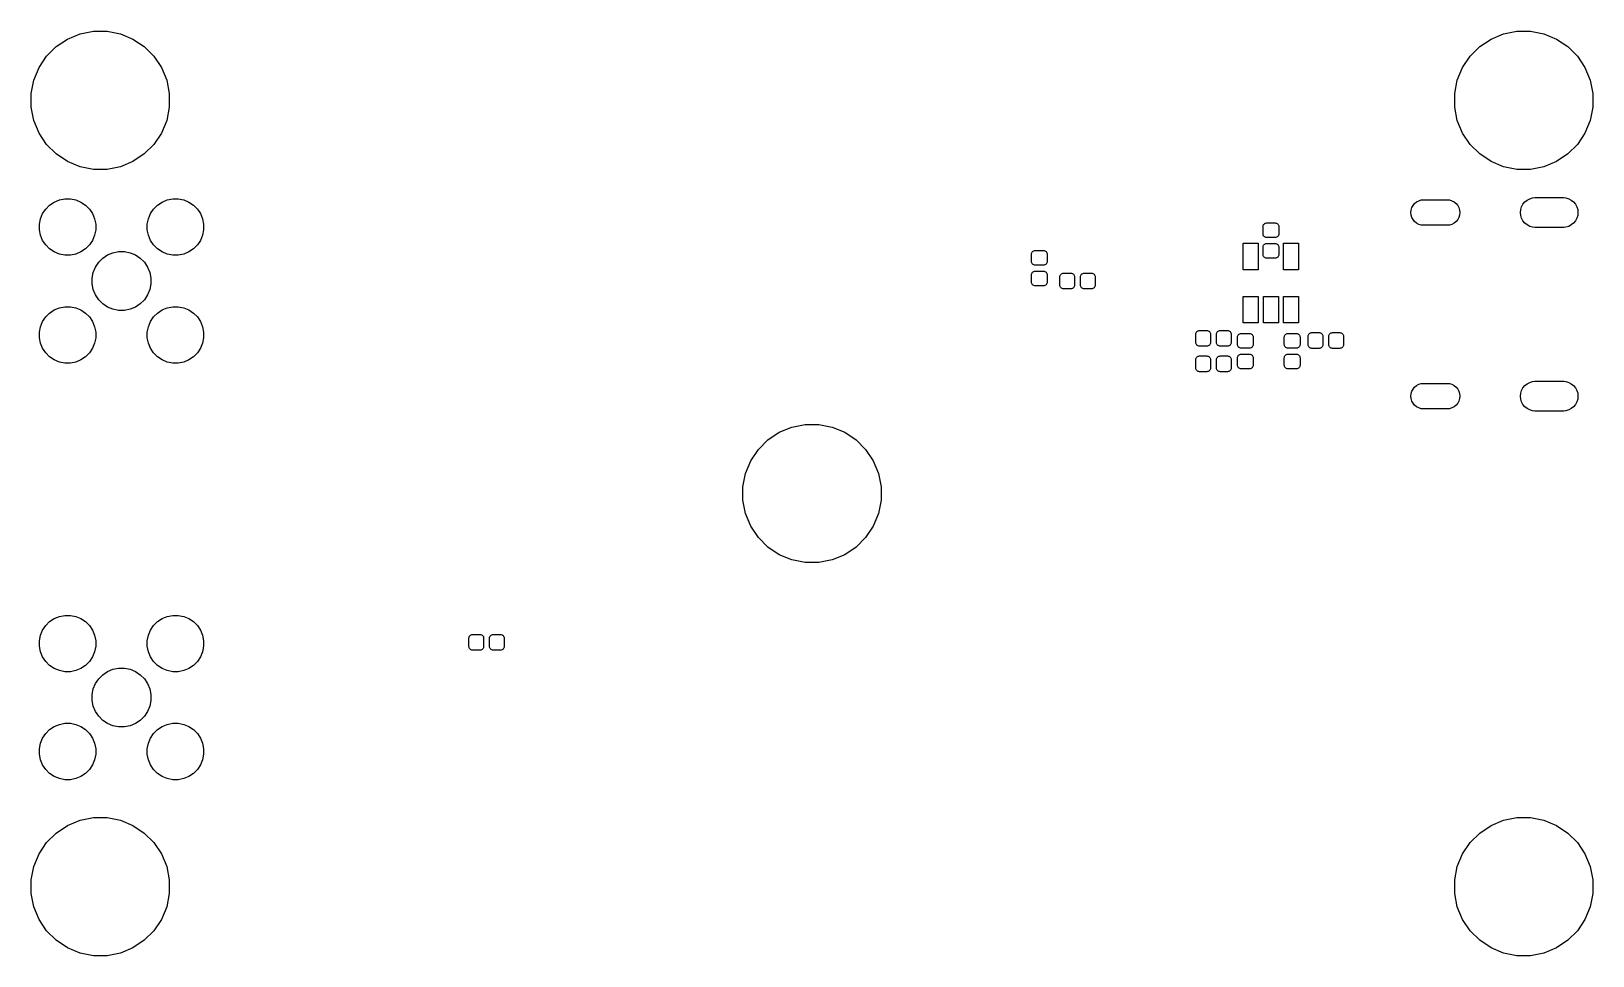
# Model space of a CAD drawing. Extents: x 114.2 to 187.8, y -122.8 to -79.2.
import ezdxf

# ---------------------------------------------------------------- set-up
doc = ezdxf.new("R2010")
doc.units = 0
doc.layers.add('BLACK', color=7, linetype='CONTINUOUS')

msp = doc.modelspace()

# ---------------------------------------------------------------- linework, layer by layer
at = {"layer": 'BLACK', "linetype": 'CONTINUOUS'}
for p, q in [((115.961, -79.6199), (116.552, -79.3749)), ((116.552, -79.3749), (117.18, -79.25)), ((117.18, -79.25), (117.82, -79.25)), ((117.82, -79.25), (118.448, -79.3749)), ((118.448, -79.3749), (119.039, -79.6199)), ((182.961, -79.6199), (183.552, -79.3749)), ((183.552, -79.3749), (184.18, -79.25)), ((184.18, -79.25), (184.82, -79.25)), ((184.82, -79.25), (185.448, -79.3749)), ((185.448, -79.3749), (186.039, -79.6199)), ((114.976, -80.4282), (115.428, -79.9756)), ((115.428, -79.9756), (115.961, -79.6199)), ((119.039, -79.6199), (119.572, -79.9756)), ((119.572, -79.9756), (120.024, -80.4282)), ((181.976, -80.4282), (182.428, -79.9756)), ((182.428, -79.9756), (182.961, -79.6199)), ((186.039, -79.6199), (186.572, -79.9756)), ((186.572, -79.9756), (187.024, -80.4282)), ((114.62, -80.9605), (114.976, -80.4282)), ((120.024, -80.4282), (120.38, -80.9605)), ((181.62, -80.9605), (181.976, -80.4282)), ((187.024, -80.4282), (187.38, -80.9605)), ((114.25, -82.1799), (114.375, -81.552)), ((114.375, -81.552), (114.62, -80.9605)), ((120.38, -80.9605), (120.625, -81.552)), ((120.625, -81.552), (120.75, -82.1799)), ((181.25, -82.1799), (181.375, -81.552)), ((181.375, -81.552), (181.62, -80.9605)), ((187.38, -80.9605), (187.625, -81.552)), ((187.625, -81.552), (187.75, -82.1799)), ((114.25, -82.8201), (114.25, -82.1799)), ((120.75, -82.1799), (120.75, -82.8201)), ((181.25, -82.8201), (181.25, -82.1799)), ((187.75, -82.1799), (187.75, -82.8201)), ((114.375, -83.448), (114.25, -82.8201)), ((120.75, -82.8201), (120.625, -83.448)), ((181.375, -83.448), (181.25, -82.8201)), ((187.75, -82.8201), (187.625, -83.448)), ((114.62, -84.0395), (114.375, -83.448)), ((120.625, -83.448), (120.38, -84.0395)), ((181.62, -84.0395), (181.375, -83.448)), ((187.625, -83.448), (187.38, -84.0395)), ((114.976, -84.5718), (114.62, -84.0395)), ((120.38, -84.0395), (120.024, -84.5718)), ((181.976, -84.5718), (181.62, -84.0395)), ((187.38, -84.0395), (187.024, -84.5718)), ((115.428, -85.0244), (114.976, -84.5718)), ((115.961, -85.3801), (115.428, -85.0244)), ((119.572, -85.0244), (119.039, -85.3801)), ((120.024, -84.5718), (119.572, -85.0244)), ((182.428, -85.0244), (181.976, -84.5718)), ((182.961, -85.3801), (182.428, -85.0244)), ((186.572, -85.0244), (186.039, -85.3801)), ((187.024, -84.5718), (186.572, -85.0244)), ((116.552, -85.6251), (115.961, -85.3801)), ((117.18, -85.75), (116.552, -85.6251)), ((117.82, -85.75), (117.18, -85.75)), ((118.448, -85.6251), (117.82, -85.75)), ((119.039, -85.3801), (118.448, -85.6251)), ((183.552, -85.6251), (182.961, -85.3801)), ((184.18, -85.75), (183.552, -85.6251)), ((184.82, -85.75), (184.18, -85.75)), ((185.448, -85.6251), (184.82, -85.75)), ((186.039, -85.3801), (185.448, -85.6251)), ((114.93, -87.6145), (115.115, -87.4298)), ((115.115, -87.4298), (115.332, -87.2846)), ((115.332, -87.2846), (115.573, -87.1846)), ((115.573, -87.1846), (115.829, -87.1337)), ((115.829, -87.1337), (116.091, -87.1337)), ((116.091, -87.1337), (116.347, -87.1846)), ((116.347, -87.1846), (116.588, -87.2846)), ((116.588, -87.2846), (116.805, -87.4298)), ((116.805, -87.4298), (116.99, -87.6145)), ((120.01, -87.6145), (120.195, -87.4298)), ((120.195, -87.4298), (120.412, -87.2846)), ((120.412, -87.2846), (120.653, -87.1846)), ((120.653, -87.1846), (120.909, -87.1337)), ((120.909, -87.1337), (121.171, -87.1337)), ((121.171, -87.1337), (121.427, -87.1846)), ((121.427, -87.1846), (121.668, -87.2846)), ((121.668, -87.2846), (121.885, -87.4298)), ((121.885, -87.4298), (122.07, -87.6145)), ((179.233, -87.5493), (179.289, -87.445)), ((179.289, -87.445), (179.364, -87.3537)), ((179.364, -87.3537), (179.455, -87.2787)), ((179.455, -87.2787), (179.559, -87.223)), ((179.559, -87.223), (179.672, -87.1887)), ((179.672, -87.1887), (179.761, -87.18)), ((179.761, -87.18), (180.919, -87.18)), ((180.919, -87.18), (181.008, -87.1887)), ((181.008, -87.1887), (181.121, -87.223)), ((181.121, -87.223), (181.225, -87.2787)), ((181.225, -87.2787), (181.316, -87.3537)), ((181.316, -87.3537), (181.391, -87.445)), ((181.391, -87.445), (181.447, -87.5493)), ((184.4, -87.5108), (184.465, -87.3892)), ((184.465, -87.3892), (184.553, -87.2826)), ((184.553, -87.2826), (184.659, -87.1952)), ((184.659, -87.1952), (184.781, -87.1302)), ((184.781, -87.1302), (184.913, -87.0901)), ((184.913, -87.0901), (185.016, -87.08)), ((185.016, -87.08), (186.384, -87.08)), ((186.384, -87.08), (186.487, -87.0901)), ((186.487, -87.0901), (186.619, -87.1302)), ((186.619, -87.1302), (186.741, -87.1952)), ((186.741, -87.1952), (186.847, -87.2826)), ((186.847, -87.2826), (186.935, -87.3892)), ((186.935, -87.3892), (187, -87.5108)), ((114.634, -88.3294), (114.685, -88.0731)), ((114.685, -88.0731), (114.785, -87.8317)), ((114.785, -87.8317), (114.93, -87.6145)), ((116.99, -87.6145), (117.135, -87.8317)), ((117.135, -87.8317), (117.235, -88.0731)), ((117.235, -88.0731), (117.286, -88.3294)), ((119.714, -88.3294), (119.765, -88.0731)), ((119.765, -88.0731), (119.865, -87.8317)), ((119.865, -87.8317), (120.01, -87.6145)), ((122.07, -87.6145), (122.215, -87.8317)), ((122.215, -87.8317), (122.315, -88.0731)), ((122.315, -88.0731), (122.366, -88.3294)), ((179.187, -87.78), (179.199, -87.6624)), ((179.199, -87.8976), (179.187, -87.78)), ((179.199, -87.6624), (179.233, -87.5493)), ((179.233, -88.0107), (179.199, -87.8976)), ((179.289, -88.115), (179.233, -88.0107)), ((179.364, -88.2063), (179.289, -88.115)), ((181.391, -88.115), (181.316, -88.2063)), ((181.447, -88.0107), (181.391, -88.115)), ((181.447, -87.5493), (181.481, -87.6624)), ((181.481, -87.8976), (181.447, -88.0107)), ((181.481, -87.6624), (181.493, -87.78)), ((181.493, -87.78), (181.481, -87.8976)), ((184.347, -87.78), (184.36, -87.6428)), ((184.36, -87.9172), (184.347, -87.78)), ((184.36, -87.6428), (184.4, -87.5108)), ((184.4, -88.0492), (184.36, -87.9172)), ((184.465, -88.1708), (184.4, -88.0492)), ((184.553, -88.2774), (184.465, -88.1708)), ((186.935, -88.1708), (186.847, -88.2774)), ((187, -88.0492), (186.935, -88.1708)), ((187, -87.5108), (187.04, -87.6428)), ((187.04, -87.9172), (187, -88.0492)), ((187.04, -87.6428), (187.053, -87.78)), ((187.053, -87.78), (187.04, -87.9172)), ((114.634, -88.5906), (114.634, -88.3294)), ((114.685, -88.8469), (114.634, -88.5906)), ((114.785, -89.0883), (114.685, -88.8469)), ((117.235, -88.8469), (117.135, -89.0883)), ((117.286, -88.5906), (117.235, -88.8469)), ((117.286, -88.3294), (117.286, -88.5906)), ((119.714, -88.5906), (119.714, -88.3294)), ((119.765, -88.8469), (119.714, -88.5906)), ((119.865, -89.0883), (119.765, -88.8469)), ((122.315, -88.8469), (122.215, -89.0883)), ((122.366, -88.5906), (122.315, -88.8469)), ((122.366, -88.3294), (122.366, -88.5906)), ((172.23, -88.4425), (172.233, -88.4088)), ((172.23, -88.7875), (172.23, -88.4425)), ((172.233, -88.8212), (172.23, -88.7875)), ((172.233, -88.4088), (172.243, -88.3765)), ((172.243, -88.8535), (172.233, -88.8212)), ((172.243, -88.3765), (172.259, -88.3467)), ((172.259, -88.8833), (172.243, -88.8535)), ((172.259, -88.3467), (172.281, -88.3205)), ((172.281, -88.9095), (172.259, -88.8833)), ((172.281, -88.3205), (172.307, -88.2991)), ((172.307, -88.9309), (172.281, -88.9095)), ((172.307, -88.2991), (172.336, -88.2831)), ((172.336, -88.9469), (172.307, -88.9309)), ((172.336, -88.2831), (172.369, -88.2733)), ((172.369, -88.2733), (172.403, -88.27)), ((172.403, -88.27), (172.797, -88.27)), ((172.797, -88.27), (172.831, -88.2733)), ((172.831, -88.2733), (172.864, -88.2831)), ((172.864, -88.2831), (172.893, -88.2991)), ((172.893, -88.9309), (172.864, -88.9469)), ((172.893, -88.2991), (172.919, -88.3205)), ((172.919, -88.9095), (172.893, -88.9309)), ((172.919, -88.3205), (172.941, -88.3467)), ((172.941, -88.8833), (172.919, -88.9095)), ((172.941, -88.3467), (172.957, -88.3765)), ((172.957, -88.8535), (172.941, -88.8833)), ((172.957, -88.3765), (172.967, -88.4088)), ((172.967, -88.8212), (172.957, -88.8535)), ((172.967, -88.4088), (172.97, -88.4425)), ((172.97, -88.7875), (172.967, -88.8212)), ((172.97, -88.4425), (172.97, -88.7875)), ((179.455, -88.2813), (179.364, -88.2063)), ((179.559, -88.337), (179.455, -88.2813)), ((179.672, -88.3713), (179.559, -88.337)), ((179.761, -88.38), (179.672, -88.3713)), ((180.919, -88.38), (179.761, -88.38)), ((181.008, -88.3713), (180.919, -88.38)), ((181.121, -88.337), (181.008, -88.3713)), ((181.225, -88.2813), (181.121, -88.337)), ((181.316, -88.2063), (181.225, -88.2813)), ((184.659, -88.3648), (184.553, -88.2774)), ((184.781, -88.4298), (184.659, -88.3648)), ((184.913, -88.4699), (184.781, -88.4298)), ((185.016, -88.48), (184.913, -88.4699)), ((186.384, -88.48), (185.016, -88.48)), ((186.487, -88.4699), (186.384, -88.48)), ((186.619, -88.4298), (186.487, -88.4699)), ((186.741, -88.3648), (186.619, -88.4298)), ((186.847, -88.2774), (186.741, -88.3648)), ((114.93, -89.3055), (114.785, -89.0883)), ((115.115, -89.4902), (114.93, -89.3055)), ((115.332, -89.6354), (115.115, -89.4902)), ((115.573, -89.7354), (115.332, -89.6354)), ((116.588, -89.6354), (116.347, -89.7354)), ((116.805, -89.4902), (116.588, -89.6354)), ((116.99, -89.3055), (116.805, -89.4902)), ((117.135, -89.0883), (116.99, -89.3055)), ((117.845, -89.774), (118.096, -89.6697)), ((118.096, -89.6697), (118.364, -89.6165)), ((118.364, -89.6165), (118.636, -89.6165)), ((118.636, -89.6165), (118.904, -89.6697)), ((118.904, -89.6697), (119.155, -89.774)), ((120.01, -89.3055), (119.865, -89.0883)), ((120.195, -89.4902), (120.01, -89.3055)), ((120.412, -89.6354), (120.195, -89.4902)), ((120.653, -89.7354), (120.412, -89.6354)), ((121.668, -89.6354), (121.427, -89.7354)), ((121.885, -89.4902), (121.668, -89.6354)), ((122.07, -89.3055), (121.885, -89.4902)), ((122.215, -89.0883), (122.07, -89.3055)), ((161.343, -89.6765), (161.359, -89.6467)), ((161.359, -89.6467), (161.381, -89.6205)), ((161.381, -89.6205), (161.407, -89.5991)), ((161.407, -89.5991), (161.436, -89.5831)), ((161.436, -89.5831), (161.469, -89.5733)), ((161.469, -89.5733), (161.502, -89.57)), ((161.502, -89.57), (161.897, -89.57)), ((161.897, -89.57), (161.931, -89.5733)), ((161.931, -89.5733), (161.964, -89.5831)), ((161.964, -89.5831), (161.993, -89.5991)), ((161.993, -89.5991), (162.019, -89.6205)), ((162.019, -89.6205), (162.041, -89.6467)), ((162.041, -89.6467), (162.057, -89.6765)), ((171.3, -90.475), (171.3, -89.225)), ((171.3, -89.225), (172, -89.225)), ((172, -89.225), (172, -90.475)), ((172.23, -89.4125), (172.233, -89.3788)), ((172.23, -89.7575), (172.23, -89.4125)), ((172.233, -89.3788), (172.243, -89.3465)), ((172.243, -89.3465), (172.259, -89.3167)), ((172.259, -89.3167), (172.281, -89.2905)), ((172.281, -89.2905), (172.307, -89.2691)), ((172.307, -89.2691), (172.336, -89.2531)), ((172.369, -88.9567), (172.336, -88.9469)), ((172.336, -89.2531), (172.369, -89.2433)), ((172.403, -88.96), (172.369, -88.9567)), ((172.369, -89.2433), (172.403, -89.24)), ((172.797, -88.96), (172.403, -88.96)), ((172.403, -89.24), (172.797, -89.24)), ((172.831, -88.9567), (172.797, -88.96)), ((172.797, -89.24), (172.831, -89.2433)), ((172.864, -88.9469), (172.831, -88.9567)), ((172.831, -89.2433), (172.864, -89.2531)), ((172.864, -89.2531), (172.893, -89.2691)), ((172.893, -89.2691), (172.919, -89.2905)), ((172.919, -89.2905), (172.941, -89.3167)), ((172.941, -89.3167), (172.957, -89.3465)), ((172.957, -89.3465), (172.967, -89.3788)), ((172.967, -89.3788), (172.97, -89.4125)), ((172.97, -89.4125), (172.97, -89.7575)), ((173.2, -90.475), (173.2, -89.225)), ((173.2, -89.225), (173.9, -89.225)), ((173.9, -89.225), (173.9, -90.475)), ((115.829, -89.7863), (115.573, -89.7354)), ((116.091, -89.7863), (115.829, -89.7863)), ((116.347, -89.7354), (116.091, -89.7863)), ((117.17, -90.5964), (117.274, -90.3447)), ((117.274, -90.3447), (117.425, -90.1181)), ((117.425, -90.1181), (117.618, -89.9254)), ((117.618, -89.9254), (117.845, -89.774)), ((119.155, -89.774), (119.382, -89.9254)), ((119.382, -89.9254), (119.575, -90.1181)), ((119.575, -90.1181), (119.726, -90.3447)), ((119.726, -90.3447), (119.83, -90.5964)), ((120.909, -89.7863), (120.653, -89.7354)), ((121.171, -89.7863), (120.909, -89.7863)), ((121.427, -89.7354), (121.171, -89.7863)), ((161.33, -89.7425), (161.333, -89.7088)), ((161.33, -90.0875), (161.33, -89.7425)), ((161.333, -90.1212), (161.33, -90.0875)), ((161.333, -89.7088), (161.343, -89.6765)), ((161.343, -90.1535), (161.333, -90.1212)), ((161.359, -90.1833), (161.343, -90.1535)), ((161.381, -90.2095), (161.359, -90.1833)), ((161.407, -90.2309), (161.381, -90.2095)), ((161.436, -90.2469), (161.407, -90.2309)), ((161.469, -90.2567), (161.436, -90.2469)), ((161.502, -90.26), (161.469, -90.2567)), ((161.897, -90.26), (161.502, -90.26)), ((161.931, -90.2567), (161.897, -90.26)), ((161.964, -90.2469), (161.931, -90.2567)), ((161.993, -90.2309), (161.964, -90.2469)), ((162.019, -90.2095), (161.993, -90.2309)), ((162.041, -90.1833), (162.019, -90.2095)), ((162.057, -90.1535), (162.041, -90.1833)), ((162.057, -89.6765), (162.067, -89.7088)), ((162.067, -90.1212), (162.057, -90.1535)), ((162.067, -89.7088), (162.07, -89.7425)), ((162.07, -90.0875), (162.067, -90.1212)), ((162.07, -89.7425), (162.07, -90.0875)), ((172.233, -89.7912), (172.23, -89.7575)), ((172.243, -89.8235), (172.233, -89.7912)), ((172.259, -89.8533), (172.243, -89.8235)), ((172.281, -89.8795), (172.259, -89.8533)), ((172.307, -89.9009), (172.281, -89.8795)), ((172.336, -89.9169), (172.307, -89.9009)), ((172.369, -89.9267), (172.336, -89.9169)), ((172.403, -89.93), (172.369, -89.9267)), ((172.797, -89.93), (172.403, -89.93)), ((172.831, -89.9267), (172.797, -89.93)), ((172.864, -89.9169), (172.831, -89.9267)), ((172.893, -89.9009), (172.864, -89.9169)), ((172.919, -89.8795), (172.893, -89.9009)), ((172.941, -89.8533), (172.919, -89.8795)), ((172.957, -89.8235), (172.941, -89.8533)), ((172.967, -89.7912), (172.957, -89.8235)), ((172.97, -89.7575), (172.967, -89.7912)), ((117.116, -90.8637), (117.17, -90.5964)), ((117.116, -91.1363), (117.116, -90.8637)), ((117.17, -91.4036), (117.116, -91.1363)), ((119.83, -90.5964), (119.883, -90.8637)), ((119.883, -91.1363), (119.83, -91.4036)), ((119.883, -90.8637), (119.883, -91.1363)), ((161.33, -90.7125), (161.333, -90.6788)), ((161.33, -91.0575), (161.33, -90.7125)), ((161.333, -91.0912), (161.33, -91.0575)), ((161.333, -90.6788), (161.343, -90.6465)), ((161.343, -91.1235), (161.333, -91.0912)), ((161.343, -90.6465), (161.359, -90.6167)), ((161.359, -91.1533), (161.343, -91.1235)), ((161.359, -90.6167), (161.381, -90.5905)), ((161.381, -90.5905), (161.407, -90.5691)), ((161.407, -90.5691), (161.436, -90.5531)), ((161.436, -90.5531), (161.469, -90.5433)), ((161.469, -90.5433), (161.502, -90.54)), ((161.502, -90.54), (161.897, -90.54)), ((161.897, -90.54), (161.931, -90.5433)), ((161.931, -90.5433), (161.964, -90.5531)), ((161.964, -90.5531), (161.993, -90.5691)), ((161.993, -90.5691), (162.019, -90.5905)), ((162.019, -90.5905), (162.041, -90.6167)), ((162.041, -90.6167), (162.057, -90.6465)), ((162.057, -91.1235), (162.041, -91.1533)), ((162.057, -90.6465), (162.067, -90.6788)), ((162.067, -91.0912), (162.057, -91.1235)), ((162.067, -90.6788), (162.07, -90.7125)), ((162.07, -91.0575), (162.067, -91.0912)), ((162.07, -90.7125), (162.07, -91.0575)), ((162.67, -90.8025), (162.673, -90.7688)), ((162.67, -91.1975), (162.67, -90.8025)), ((162.673, -90.7688), (162.683, -90.7365)), ((162.683, -90.7365), (162.699, -90.7067)), ((162.699, -90.7067), (162.721, -90.6805)), ((162.721, -90.6805), (162.747, -90.6591)), ((162.747, -90.6591), (162.776, -90.6431)), ((162.776, -90.6431), (162.809, -90.6333)), ((162.809, -90.6333), (162.843, -90.63)), ((162.843, -90.63), (163.188, -90.63)), ((163.188, -90.63), (163.221, -90.6333)), ((163.221, -90.6333), (163.254, -90.6431)), ((163.254, -90.6431), (163.283, -90.6591)), ((163.283, -90.6591), (163.309, -90.6805)), ((163.309, -90.6805), (163.331, -90.7067)), ((163.331, -90.7067), (163.347, -90.7365)), ((163.347, -90.7365), (163.357, -90.7688)), ((163.357, -90.7688), (163.36, -90.8025)), ((163.36, -90.8025), (163.36, -91.1975)), ((163.64, -90.8025), (163.643, -90.7688)), ((163.64, -91.1975), (163.64, -90.8025)), ((163.643, -90.7688), (163.653, -90.7365)), ((163.653, -90.7365), (163.669, -90.7067)), ((163.669, -90.7067), (163.691, -90.6805)), ((163.691, -90.6805), (163.717, -90.6591)), ((163.717, -90.6591), (163.746, -90.6431)), ((163.746, -90.6431), (163.779, -90.6333)), ((163.779, -90.6333), (163.812, -90.63)), ((163.812, -90.63), (164.157, -90.63)), ((164.157, -90.63), (164.191, -90.6333)), ((164.191, -90.6333), (164.224, -90.6431)), ((164.224, -90.6431), (164.253, -90.6591)), ((164.253, -90.6591), (164.279, -90.6805)), ((164.279, -90.6805), (164.301, -90.7067)), ((164.301, -90.7067), (164.317, -90.7365)), ((164.317, -90.7365), (164.327, -90.7688)), ((164.327, -90.7688), (164.33, -90.8025)), ((164.33, -90.8025), (164.33, -91.1975)), ((172, -90.475), (171.3, -90.475)), ((173.9, -90.475), (173.2, -90.475)), ((117.274, -91.6553), (117.17, -91.4036)), ((117.425, -91.8819), (117.274, -91.6553)), ((119.726, -91.6553), (119.575, -91.8819)), ((119.83, -91.4036), (119.726, -91.6553)), ((161.381, -91.1795), (161.359, -91.1533)), ((161.407, -91.2009), (161.381, -91.1795)), ((161.436, -91.2169), (161.407, -91.2009)), ((161.469, -91.2267), (161.436, -91.2169)), ((161.502, -91.23), (161.469, -91.2267)), ((161.897, -91.23), (161.502, -91.23)), ((161.931, -91.2267), (161.897, -91.23)), ((161.964, -91.2169), (161.931, -91.2267)), ((161.993, -91.2009), (161.964, -91.2169)), ((162.019, -91.1795), (161.993, -91.2009)), ((162.041, -91.1533), (162.019, -91.1795)), ((162.673, -91.2312), (162.67, -91.1975)), ((162.683, -91.2635), (162.673, -91.2312)), ((162.699, -91.2933), (162.683, -91.2635)), ((162.721, -91.3195), (162.699, -91.2933)), ((162.747, -91.3409), (162.721, -91.3195)), ((162.776, -91.3569), (162.747, -91.3409)), ((162.809, -91.3667), (162.776, -91.3569)), ((162.843, -91.37), (162.809, -91.3667)), ((163.188, -91.37), (162.843, -91.37)), ((163.221, -91.3667), (163.188, -91.37)), ((163.254, -91.3569), (163.221, -91.3667)), ((163.283, -91.3409), (163.254, -91.3569)), ((163.309, -91.3195), (163.283, -91.3409)), ((163.331, -91.2933), (163.309, -91.3195)), ((163.347, -91.2635), (163.331, -91.2933)), ((163.357, -91.2312), (163.347, -91.2635)), ((163.36, -91.1975), (163.357, -91.2312)), ((163.643, -91.2312), (163.64, -91.1975)), ((163.653, -91.2635), (163.643, -91.2312)), ((163.669, -91.2933), (163.653, -91.2635)), ((163.691, -91.3195), (163.669, -91.2933)), ((163.717, -91.3409), (163.691, -91.3195)), ((163.746, -91.3569), (163.717, -91.3409)), ((163.779, -91.3667), (163.746, -91.3569)), ((163.812, -91.37), (163.779, -91.3667)), ((164.157, -91.37), (163.812, -91.37)), ((164.191, -91.3667), (164.157, -91.37)), ((164.224, -91.3569), (164.191, -91.3667)), ((164.253, -91.3409), (164.224, -91.3569)), ((164.279, -91.3195), (164.253, -91.3409)), ((164.301, -91.2933), (164.279, -91.3195)), ((164.317, -91.2635), (164.301, -91.2933)), ((164.327, -91.2312), (164.317, -91.2635)), ((164.33, -91.1975), (164.327, -91.2312)), ((171.3, -92.975), (171.3, -91.725)), ((171.3, -91.725), (172, -91.725)), ((172, -91.725), (172, -92.975)), ((172.25, -92.975), (172.25, -91.725)), ((172.25, -91.725), (172.95, -91.725)), ((172.95, -91.725), (172.95, -92.975)), ((173.2, -92.975), (173.2, -91.725)), ((173.2, -91.725), (173.9, -91.725)), ((173.9, -91.725), (173.9, -92.975)), ((114.93, -92.6945), (115.115, -92.5098)), ((115.115, -92.5098), (115.332, -92.3646)), ((115.332, -92.3646), (115.573, -92.2646)), ((115.573, -92.2646), (115.829, -92.2137)), ((115.829, -92.2137), (116.091, -92.2137)), ((116.091, -92.2137), (116.347, -92.2646)), ((116.347, -92.2646), (116.588, -92.3646)), ((116.588, -92.3646), (116.805, -92.5098)), ((116.805, -92.5098), (116.99, -92.6945)), ((117.618, -92.0746), (117.425, -91.8819)), ((117.845, -92.226), (117.618, -92.0746)), ((118.096, -92.3303), (117.845, -92.226)), ((118.364, -92.3835), (118.096, -92.3303)), ((118.636, -92.3835), (118.364, -92.3835)), ((118.904, -92.3303), (118.636, -92.3835)), ((119.155, -92.226), (118.904, -92.3303)), ((119.382, -92.0746), (119.155, -92.226)), ((119.575, -91.8819), (119.382, -92.0746)), ((120.01, -92.6945), (120.195, -92.5098)), ((120.195, -92.5098), (120.412, -92.3646)), ((120.412, -92.3646), (120.653, -92.2646)), ((120.653, -92.2646), (120.909, -92.2137)), ((120.909, -92.2137), (121.171, -92.2137)), ((121.171, -92.2137), (121.427, -92.2646)), ((121.427, -92.2646), (121.668, -92.3646)), ((121.668, -92.3646), (121.885, -92.5098)), ((121.885, -92.5098), (122.07, -92.6945)), ((114.634, -93.4094), (114.685, -93.1531)), ((114.685, -93.1531), (114.785, -92.9117)), ((114.785, -92.9117), (114.93, -92.6945)), ((116.99, -92.6945), (117.135, -92.9117)), ((117.135, -92.9117), (117.235, -93.1531)), ((117.235, -93.1531), (117.286, -93.4094)), ((119.714, -93.4094), (119.765, -93.1531)), ((119.765, -93.1531), (119.865, -92.9117)), ((119.865, -92.9117), (120.01, -92.6945)), ((122.07, -92.6945), (122.215, -92.9117)), ((122.215, -92.9117), (122.315, -93.1531)), ((122.315, -93.1531), (122.366, -93.4094)), ((169.147, -93.3591), (169.176, -93.3431)), ((169.176, -93.3431), (169.209, -93.3333)), ((169.209, -93.3333), (169.242, -93.33)), ((169.242, -93.33), (169.588, -93.33)), ((169.588, -93.33), (169.621, -93.3333)), ((169.621, -93.3333), (169.654, -93.3431)), ((169.654, -93.3431), (169.683, -93.3591)), ((170.117, -93.3591), (170.146, -93.3431)), ((170.146, -93.3431), (170.179, -93.3333)), ((170.179, -93.3333), (170.213, -93.33)), ((170.213, -93.33), (170.558, -93.33)), ((170.558, -93.33), (170.591, -93.3333)), ((170.591, -93.3333), (170.624, -93.3431)), ((170.624, -93.3431), (170.653, -93.3591)), ((172, -92.975), (171.3, -92.975)), ((172.95, -92.975), (172.25, -92.975)), ((173.9, -92.975), (173.2, -92.975)), ((114.634, -93.6706), (114.634, -93.4094)), ((114.685, -93.9269), (114.634, -93.6706)), ((114.785, -94.1683), (114.685, -93.9269)), ((117.235, -93.9269), (117.135, -94.1683)), ((117.286, -93.6706), (117.235, -93.9269)), ((117.286, -93.4094), (117.286, -93.6706)), ((119.714, -93.6706), (119.714, -93.4094)), ((119.765, -93.9269), (119.714, -93.6706)), ((119.865, -94.1683), (119.765, -93.9269)), ((122.315, -93.9269), (122.215, -94.1683)), ((122.366, -93.6706), (122.315, -93.9269)), ((122.366, -93.4094), (122.366, -93.6706)), ((169.07, -93.5025), (169.073, -93.4688)), ((169.07, -93.8975), (169.07, -93.5025)), ((169.073, -93.9312), (169.07, -93.8975)), ((169.073, -93.4688), (169.083, -93.4365)), ((169.083, -93.9635), (169.073, -93.9312)), ((169.083, -93.4365), (169.099, -93.4067)), ((169.099, -93.9933), (169.083, -93.9635)), ((169.099, -93.4067), (169.121, -93.3805)), ((169.121, -94.0195), (169.099, -93.9933)), ((169.121, -93.3805), (169.147, -93.3591)), ((169.147, -94.0409), (169.121, -94.0195)), ((169.176, -94.0569), (169.147, -94.0409)), ((169.209, -94.0667), (169.176, -94.0569)), ((169.242, -94.07), (169.209, -94.0667)), ((169.588, -94.07), (169.242, -94.07)), ((169.621, -94.0667), (169.588, -94.07)), ((169.654, -94.0569), (169.621, -94.0667)), ((169.683, -94.0409), (169.654, -94.0569)), ((169.683, -93.3591), (169.709, -93.3805)), ((169.709, -94.0195), (169.683, -94.0409)), ((169.709, -93.3805), (169.731, -93.4067)), ((169.731, -93.9933), (169.709, -94.0195)), ((169.731, -93.4067), (169.747, -93.4365)), ((169.747, -93.9635), (169.731, -93.9933)), ((169.747, -93.4365), (169.757, -93.4688)), ((169.757, -93.9312), (169.747, -93.9635)), ((169.757, -93.4688), (169.76, -93.5025)), ((169.76, -93.8975), (169.757, -93.9312)), ((169.76, -93.5025), (169.76, -93.8975)), ((170.04, -93.5025), (170.043, -93.4688)), ((170.04, -93.8975), (170.04, -93.5025)), ((170.043, -93.9312), (170.04, -93.8975)), ((170.043, -93.4688), (170.053, -93.4365)), ((170.053, -93.9635), (170.043, -93.9312)), ((170.053, -93.4365), (170.069, -93.4067)), ((170.069, -93.9933), (170.053, -93.9635)), ((170.069, -93.4067), (170.091, -93.3805)), ((170.091, -94.0195), (170.069, -93.9933)), ((170.091, -93.3805), (170.117, -93.3591)), ((170.117, -94.0409), (170.091, -94.0195)), ((170.146, -94.0569), (170.117, -94.0409)), ((170.179, -94.0667), (170.146, -94.0569)), ((170.213, -94.07), (170.179, -94.0667)), ((170.558, -94.07), (170.213, -94.07)), ((170.591, -94.0667), (170.558, -94.07)), ((170.624, -94.0569), (170.591, -94.0667)), ((170.653, -94.0409), (170.624, -94.0569)), ((170.653, -93.3591), (170.679, -93.3805)), ((170.679, -94.0195), (170.653, -94.0409)), ((170.679, -93.3805), (170.701, -93.4067)), ((170.701, -93.9933), (170.679, -94.0195)), ((170.701, -93.4067), (170.717, -93.4365)), ((170.717, -93.9635), (170.701, -93.9933)), ((170.717, -93.4365), (170.727, -93.4688)), ((170.727, -93.9312), (170.717, -93.9635)), ((170.727, -93.4688), (170.73, -93.5025)), ((170.73, -93.8975), (170.727, -93.9312)), ((170.73, -93.5025), (170.73, -93.8975)), ((171.03, -93.6425), (171.033, -93.6088)), ((171.03, -93.9875), (171.03, -93.6425)), ((171.033, -94.0212), (171.03, -93.9875)), ((171.033, -93.6088), (171.043, -93.5765)), ((171.043, -94.0535), (171.033, -94.0212)), ((171.043, -93.5765), (171.059, -93.5467)), ((171.059, -94.0833), (171.043, -94.0535)), ((171.059, -93.5467), (171.081, -93.5205)), ((171.081, -93.5205), (171.107, -93.4991)), ((171.107, -93.4991), (171.136, -93.4831)), ((171.136, -93.4831), (171.169, -93.4733)), ((171.169, -93.4733), (171.202, -93.47)), ((171.202, -93.47), (171.597, -93.47)), ((171.597, -93.47), (171.631, -93.4733)), ((171.631, -93.4733), (171.664, -93.4831)), ((171.664, -93.4831), (171.693, -93.4991)), ((171.693, -93.4991), (171.719, -93.5205)), ((171.719, -93.5205), (171.741, -93.5467)), ((171.741, -93.5467), (171.757, -93.5765)), ((171.757, -94.0535), (171.741, -94.0833)), ((171.757, -93.5765), (171.767, -93.6088)), ((171.767, -94.0212), (171.757, -94.0535)), ((171.767, -93.6088), (171.77, -93.6425)), ((171.77, -93.9875), (171.767, -94.0212)), ((171.77, -93.6425), (171.77, -93.9875)), ((173.23, -93.6425), (173.233, -93.6088)), ((173.23, -93.9875), (173.23, -93.6425)), ((173.233, -94.0212), (173.23, -93.9875)), ((173.233, -93.6088), (173.243, -93.5765)), ((173.243, -94.0535), (173.233, -94.0212)), ((173.243, -93.5765), (173.259, -93.5467)), ((173.259, -94.0833), (173.243, -94.0535)), ((173.259, -93.5467), (173.281, -93.5205)), ((173.281, -93.5205), (173.307, -93.4991)), ((173.307, -93.4991), (173.336, -93.4831)), ((173.336, -93.4831), (173.369, -93.4733)), ((173.369, -93.4733), (173.403, -93.47)), ((173.403, -93.47), (173.797, -93.47)), ((173.797, -93.47), (173.831, -93.4733)), ((173.831, -93.4733), (173.864, -93.4831)), ((173.864, -93.4831), (173.893, -93.4991)), ((173.893, -93.4991), (173.919, -93.5205)), ((173.919, -93.5205), (173.941, -93.5467)), ((173.941, -93.5467), (173.957, -93.5765)), ((173.957, -94.0535), (173.941, -94.0833)), ((173.957, -93.5765), (173.967, -93.6088)), ((173.967, -94.0212), (173.957, -94.0535)), ((173.967, -93.6088), (173.97, -93.6425)), ((173.97, -93.9875), (173.967, -94.0212)), ((173.97, -93.6425), (173.97, -93.9875)), ((174.355, -93.6025), (174.358, -93.5688)), ((174.355, -93.9975), (174.355, -93.6025)), ((174.358, -94.0312), (174.355, -93.9975)), ((174.358, -93.5688), (174.368, -93.5365)), ((174.368, -94.0635), (174.358, -94.0312)), ((174.368, -93.5365), (174.384, -93.5067)), ((174.384, -94.0933), (174.368, -94.0635)), ((174.384, -93.5067), (174.406, -93.4805)), ((174.406, -93.4805), (174.432, -93.4591)), ((174.432, -93.4591), (174.461, -93.4431)), ((174.461, -93.4431), (174.494, -93.4333)), ((174.494, -93.4333), (174.528, -93.43)), ((174.528, -93.43), (174.873, -93.43)), ((174.873, -93.43), (174.906, -93.4333)), ((174.906, -93.4333), (174.939, -93.4431)), ((174.939, -93.4431), (174.968, -93.4591)), ((174.968, -93.4591), (174.994, -93.4805)), ((174.994, -93.4805), (175.016, -93.5067)), ((175.016, -93.5067), (175.032, -93.5365)), ((175.032, -94.0635), (175.016, -94.0933)), ((175.032, -93.5365), (175.042, -93.5688)), ((175.042, -94.0312), (175.032, -94.0635)), ((175.042, -93.5688), (175.045, -93.6025)), ((175.045, -93.9975), (175.042, -94.0312)), ((175.045, -93.6025), (175.045, -93.9975)), ((175.325, -93.6025), (175.328, -93.5688)), ((175.325, -93.9975), (175.325, -93.6025)), ((175.328, -94.0312), (175.325, -93.9975)), ((175.328, -93.5688), (175.338, -93.5365)), ((175.338, -94.0635), (175.328, -94.0312)), ((175.338, -93.5365), (175.354, -93.5067)), ((175.354, -94.0933), (175.338, -94.0635)), ((175.354, -93.5067), (175.376, -93.4805)), ((175.376, -93.4805), (175.402, -93.4591)), ((175.402, -93.4591), (175.431, -93.4431)), ((175.431, -93.4431), (175.464, -93.4333)), ((175.464, -93.4333), (175.498, -93.43)), ((175.498, -93.43), (175.843, -93.43)), ((175.843, -93.43), (175.876, -93.4333)), ((175.876, -93.4333), (175.909, -93.4431)), ((175.909, -93.4431), (175.938, -93.4591)), ((175.938, -93.4591), (175.964, -93.4805)), ((175.964, -93.4805), (175.986, -93.5067)), ((175.986, -93.5067), (176.002, -93.5365)), ((176.002, -94.0635), (175.986, -94.0933)), ((176.002, -93.5365), (176.012, -93.5688)), ((176.012, -94.0312), (176.002, -94.0635)), ((176.012, -93.5688), (176.015, -93.6025)), ((176.015, -93.9975), (176.012, -94.0312)), ((176.015, -93.6025), (176.015, -93.9975)), ((114.93, -94.3855), (114.785, -94.1683)), ((115.115, -94.5702), (114.93, -94.3855)), ((115.332, -94.7154), (115.115, -94.5702)), ((115.573, -94.8154), (115.332, -94.7154)), ((116.588, -94.7154), (116.347, -94.8154)), ((116.805, -94.5702), (116.588, -94.7154)), ((116.99, -94.3855), (116.805, -94.5702)), ((117.135, -94.1683), (116.99, -94.3855)), ((120.01, -94.3855), (119.865, -94.1683)), ((120.195, -94.5702), (120.01, -94.3855)), ((120.412, -94.7154), (120.195, -94.5702)), ((120.653, -94.8154), (120.412, -94.7154)), ((121.668, -94.7154), (121.427, -94.8154)), ((121.885, -94.5702), (121.668, -94.7154)), ((122.07, -94.3855), (121.885, -94.5702)), ((122.215, -94.1683), (122.07, -94.3855)), ((169.07, -94.7025), (169.073, -94.6688)), ((169.07, -95.0975), (169.07, -94.7025)), ((169.073, -94.6688), (169.083, -94.6365)), ((169.083, -94.6365), (169.099, -94.6067)), ((169.099, -94.6067), (169.121, -94.5805)), ((169.121, -94.5805), (169.147, -94.5591)), ((169.147, -94.5591), (169.176, -94.5431)), ((169.176, -94.5431), (169.209, -94.5333)), ((169.209, -94.5333), (169.242, -94.53)), ((169.242, -94.53), (169.588, -94.53)), ((169.588, -94.53), (169.621, -94.5333)), ((169.621, -94.5333), (169.654, -94.5431)), ((169.654, -94.5431), (169.683, -94.5591)), ((169.683, -94.5591), (169.709, -94.5805)), ((169.709, -94.5805), (169.731, -94.6067)), ((169.731, -94.6067), (169.747, -94.6365)), ((169.747, -94.6365), (169.757, -94.6688)), ((169.757, -94.6688), (169.76, -94.7025)), ((169.76, -94.7025), (169.76, -95.0975)), ((170.04, -94.7025), (170.043, -94.6688)), ((170.04, -95.0975), (170.04, -94.7025)), ((170.043, -94.6688), (170.053, -94.6365)), ((170.053, -94.6365), (170.069, -94.6067)), ((170.069, -94.6067), (170.091, -94.5805)), ((170.091, -94.5805), (170.117, -94.5591)), ((170.117, -94.5591), (170.146, -94.5431)), ((170.146, -94.5431), (170.179, -94.5333)), ((170.179, -94.5333), (170.213, -94.53)), ((170.213, -94.53), (170.558, -94.53)), ((170.558, -94.53), (170.591, -94.5333)), ((170.591, -94.5333), (170.624, -94.5431)), ((170.624, -94.5431), (170.653, -94.5591)), ((170.653, -94.5591), (170.679, -94.5805)), ((170.679, -94.5805), (170.701, -94.6067)), ((170.701, -94.6067), (170.717, -94.6365)), ((170.717, -94.6365), (170.727, -94.6688)), ((170.727, -94.6688), (170.73, -94.7025)), ((170.73, -94.7025), (170.73, -95.0975)), ((171.03, -94.6125), (171.033, -94.5788)), ((171.03, -94.9575), (171.03, -94.6125)), ((171.033, -94.5788), (171.043, -94.5465)), ((171.043, -94.5465), (171.059, -94.5167)), ((171.081, -94.1095), (171.059, -94.0833)), ((171.059, -94.5167), (171.081, -94.4905)), ((171.107, -94.1309), (171.081, -94.1095)), ((171.081, -94.4905), (171.107, -94.4691)), ((171.136, -94.1469), (171.107, -94.1309)), ((171.107, -94.4691), (171.136, -94.4531)), ((171.169, -94.1567), (171.136, -94.1469)), ((171.136, -94.4531), (171.169, -94.4433)), ((171.202, -94.16), (171.169, -94.1567)), ((171.169, -94.4433), (171.202, -94.44)), ((171.597, -94.16), (171.202, -94.16)), ((171.202, -94.44), (171.597, -94.44)), ((171.631, -94.1567), (171.597, -94.16)), ((171.597, -94.44), (171.631, -94.4433)), ((171.664, -94.1469), (171.631, -94.1567)), ((171.631, -94.4433), (171.664, -94.4531)), ((171.693, -94.1309), (171.664, -94.1469)), ((171.664, -94.4531), (171.693, -94.4691)), ((171.719, -94.1095), (171.693, -94.1309)), ((171.693, -94.4691), (171.719, -94.4905)), ((171.741, -94.0833), (171.719, -94.1095)), ((171.719, -94.4905), (171.741, -94.5167)), ((171.741, -94.5167), (171.757, -94.5465)), ((171.757, -94.5465), (171.767, -94.5788)), ((171.767, -94.5788), (171.77, -94.6125)), ((171.77, -94.6125), (171.77, -94.9575)), ((173.23, -94.6125), (173.233, -94.5788)), ((173.23, -94.9575), (173.23, -94.6125)), ((173.233, -94.5788), (173.243, -94.5465)), ((173.243, -94.5465), (173.259, -94.5167)), ((173.281, -94.1095), (173.259, -94.0833)), ((173.259, -94.5167), (173.281, -94.4905)), ((173.307, -94.1309), (173.281, -94.1095)), ((173.281, -94.4905), (173.307, -94.4691)), ((173.336, -94.1469), (173.307, -94.1309)), ((173.307, -94.4691), (173.336, -94.4531)), ((173.369, -94.1567), (173.336, -94.1469)), ((173.336, -94.4531), (173.369, -94.4433)), ((173.403, -94.16), (173.369, -94.1567)), ((173.369, -94.4433), (173.403, -94.44)), ((173.797, -94.16), (173.403, -94.16)), ((173.403, -94.44), (173.797, -94.44)), ((173.831, -94.1567), (173.797, -94.16)), ((173.797, -94.44), (173.831, -94.4433)), ((173.864, -94.1469), (173.831, -94.1567)), ((173.831, -94.4433), (173.864, -94.4531)), ((173.893, -94.1309), (173.864, -94.1469)), ((173.864, -94.4531), (173.893, -94.4691)), ((173.919, -94.1095), (173.893, -94.1309)), ((173.893, -94.4691), (173.919, -94.4905)), ((173.941, -94.0833), (173.919, -94.1095)), ((173.919, -94.4905), (173.941, -94.5167)), ((173.941, -94.5167), (173.957, -94.5465)), ((173.957, -94.5465), (173.967, -94.5788)), ((173.967, -94.5788), (173.97, -94.6125)), ((173.97, -94.6125), (173.97, -94.9575)), ((174.406, -94.1195), (174.384, -94.0933)), ((174.432, -94.1409), (174.406, -94.1195)), ((174.461, -94.1569), (174.432, -94.1409)), ((174.494, -94.1667), (174.461, -94.1569)), ((174.528, -94.17), (174.494, -94.1667)), ((174.873, -94.17), (174.528, -94.17)), ((174.906, -94.1667), (174.873, -94.17)), ((174.939, -94.1569), (174.906, -94.1667)), ((174.968, -94.1409), (174.939, -94.1569)), ((174.994, -94.1195), (174.968, -94.1409)), ((175.016, -94.0933), (174.994, -94.1195)), ((175.376, -94.1195), (175.354, -94.0933)), ((175.402, -94.1409), (175.376, -94.1195)), ((175.431, -94.1569), (175.402, -94.1409)), ((175.464, -94.1667), (175.431, -94.1569)), ((175.498, -94.17), (175.464, -94.1667)), ((175.843, -94.17), (175.498, -94.17)), ((175.876, -94.1667), (175.843, -94.17)), ((175.909, -94.1569), (175.876, -94.1667)), ((175.938, -94.1409), (175.909, -94.1569)), ((175.964, -94.1195), (175.938, -94.1409)), ((175.986, -94.0933), (175.964, -94.1195)), ((115.829, -94.8663), (115.573, -94.8154)), ((116.091, -94.8663), (115.829, -94.8663)), ((116.347, -94.8154), (116.091, -94.8663)), ((120.909, -94.8663), (120.653, -94.8154)), ((121.171, -94.8663), (120.909, -94.8663)), ((121.427, -94.8154), (121.171, -94.8663)), ((169.073, -95.1312), (169.07, -95.0975)), ((169.083, -95.1635), (169.073, -95.1312)), ((169.099, -95.1933), (169.083, -95.1635)), ((169.121, -95.2195), (169.099, -95.1933)), ((169.147, -95.2409), (169.121, -95.2195)), ((169.176, -95.2569), (169.147, -95.2409)), ((169.209, -95.2667), (169.176, -95.2569)), ((169.242, -95.27), (169.209, -95.2667)), ((169.588, -95.27), (169.242, -95.27)), ((169.621, -95.2667), (169.588, -95.27)), ((169.654, -95.2569), (169.621, -95.2667)), ((169.683, -95.2409), (169.654, -95.2569)), ((169.709, -95.2195), (169.683, -95.2409)), ((169.731, -95.1933), (169.709, -95.2195)), ((169.747, -95.1635), (169.731, -95.1933)), ((169.757, -95.1312), (169.747, -95.1635)), ((169.76, -95.0975), (169.757, -95.1312)), ((170.043, -95.1312), (170.04, -95.0975)), ((170.053, -95.1635), (170.043, -95.1312)), ((170.069, -95.1933), (170.053, -95.1635)), ((170.091, -95.2195), (170.069, -95.1933)), ((170.117, -95.2409), (170.091, -95.2195)), ((170.146, -95.2569), (170.117, -95.2409)), ((170.179, -95.2667), (170.146, -95.2569)), ((170.213, -95.27), (170.179, -95.2667)), ((170.558, -95.27), (170.213, -95.27)), ((170.591, -95.2667), (170.558, -95.27)), ((170.624, -95.2569), (170.591, -95.2667)), ((170.653, -95.2409), (170.624, -95.2569)), ((170.679, -95.2195), (170.653, -95.2409)), ((170.701, -95.1933), (170.679, -95.2195)), ((170.717, -95.1635), (170.701, -95.1933)), ((170.727, -95.1312), (170.717, -95.1635)), ((170.73, -95.0975), (170.727, -95.1312)), ((171.033, -94.9912), (171.03, -94.9575)), ((171.043, -95.0235), (171.033, -94.9912)), ((171.059, -95.0533), (171.043, -95.0235)), ((171.081, -95.0795), (171.059, -95.0533)), ((171.107, -95.1009), (171.081, -95.0795)), ((171.136, -95.1169), (171.107, -95.1009)), ((171.169, -95.1267), (171.136, -95.1169)), ((171.202, -95.13), (171.169, -95.1267)), ((171.597, -95.13), (171.202, -95.13)), ((171.631, -95.1267), (171.597, -95.13)), ((171.664, -95.1169), (171.631, -95.1267)), ((171.693, -95.1009), (171.664, -95.1169)), ((171.719, -95.0795), (171.693, -95.1009)), ((171.741, -95.0533), (171.719, -95.0795)), ((171.757, -95.0235), (171.741, -95.0533)), ((171.767, -94.9912), (171.757, -95.0235)), ((171.77, -94.9575), (171.767, -94.9912)), ((173.233, -94.9912), (173.23, -94.9575)), ((173.243, -95.0235), (173.233, -94.9912)), ((173.259, -95.0533), (173.243, -95.0235)), ((173.281, -95.0795), (173.259, -95.0533)), ((173.307, -95.1009), (173.281, -95.0795)), ((173.336, -95.1169), (173.307, -95.1009)), ((173.369, -95.1267), (173.336, -95.1169)), ((173.403, -95.13), (173.369, -95.1267)), ((173.797, -95.13), (173.403, -95.13)), ((173.831, -95.1267), (173.797, -95.13)), ((173.864, -95.1169), (173.831, -95.1267)), ((173.893, -95.1009), (173.864, -95.1169)), ((173.919, -95.0795), (173.893, -95.1009)), ((173.941, -95.0533), (173.919, -95.0795)), ((173.957, -95.0235), (173.941, -95.0533)), ((173.967, -94.9912), (173.957, -95.0235)), ((173.97, -94.9575), (173.967, -94.9912)), ((179.199, -96.3024), (179.233, -96.1893)), ((179.233, -96.1893), (179.289, -96.085)), ((179.289, -96.085), (179.364, -95.9937)), ((179.364, -95.9937), (179.455, -95.9187)), ((179.455, -95.9187), (179.559, -95.863)), ((179.559, -95.863), (179.672, -95.8287)), ((179.672, -95.8287), (179.761, -95.82)), ((179.761, -95.82), (180.919, -95.82)), ((180.919, -95.82), (181.008, -95.8287)), ((181.008, -95.8287), (181.121, -95.863)), ((181.121, -95.863), (181.225, -95.9187)), ((181.225, -95.9187), (181.316, -95.9937)), ((181.316, -95.9937), (181.391, -96.085)), ((181.391, -96.085), (181.447, -96.1893)), ((181.447, -96.1893), (181.481, -96.3024)), ((184.347, -96.42), (184.36, -96.2828)), ((184.36, -96.2828), (184.4, -96.1508)), ((184.4, -96.1508), (184.465, -96.0292)), ((184.465, -96.0292), (184.553, -95.9226)), ((184.553, -95.9226), (184.659, -95.8352)), ((184.659, -95.8352), (184.781, -95.7702)), ((184.781, -95.7702), (184.913, -95.7301)), ((184.913, -95.7301), (185.016, -95.72)), ((185.016, -95.72), (186.384, -95.72)), ((186.384, -95.72), (186.487, -95.7301)), ((186.487, -95.7301), (186.619, -95.7702)), ((186.619, -95.7702), (186.741, -95.8352)), ((186.741, -95.8352), (186.847, -95.9226)), ((186.847, -95.9226), (186.935, -96.0292)), ((186.935, -96.0292), (187, -96.1508)), ((187, -96.1508), (187.04, -96.2828)), ((187.04, -96.2828), (187.053, -96.42)), ((179.187, -96.42), (179.199, -96.3024)), ((179.199, -96.5376), (179.187, -96.42)), ((179.233, -96.6507), (179.199, -96.5376)), ((179.289, -96.755), (179.233, -96.6507)), ((179.364, -96.8463), (179.289, -96.755)), ((179.455, -96.9213), (179.364, -96.8463)), ((179.559, -96.977), (179.455, -96.9213)), ((179.672, -97.0113), (179.559, -96.977)), ((179.761, -97.02), (179.672, -97.0113)), ((180.919, -97.02), (179.761, -97.02)), ((181.008, -97.0113), (180.919, -97.02)), ((181.121, -96.977), (181.008, -97.0113)), ((181.225, -96.9213), (181.121, -96.977)), ((181.316, -96.8463), (181.225, -96.9213)), ((181.391, -96.755), (181.316, -96.8463)), ((181.447, -96.6507), (181.391, -96.755)), ((181.481, -96.5376), (181.447, -96.6507)), ((181.481, -96.3024), (181.493, -96.42)), ((181.493, -96.42), (181.481, -96.5376)), ((184.36, -96.5572), (184.347, -96.42)), ((184.4, -96.6892), (184.36, -96.5572)), ((184.465, -96.8108), (184.4, -96.6892)), ((184.553, -96.9174), (184.465, -96.8108)), ((184.659, -97.0048), (184.553, -96.9174)), ((184.781, -97.0698), (184.659, -97.0048)), ((186.741, -97.0048), (186.619, -97.0698)), ((186.847, -96.9174), (186.741, -97.0048)), ((186.935, -96.8108), (186.847, -96.9174)), ((187, -96.6892), (186.935, -96.8108)), ((187.04, -96.5572), (187, -96.6892)), ((187.053, -96.42), (187.04, -96.5572)), ((150.052, -97.8749), (150.68, -97.75)), ((150.68, -97.75), (151.32, -97.75)), ((151.32, -97.75), (151.948, -97.8749)), ((184.913, -97.1099), (184.781, -97.0698)), ((185.016, -97.12), (184.913, -97.1099)), ((186.384, -97.12), (185.016, -97.12)), ((186.487, -97.1099), (186.384, -97.12)), ((186.619, -97.0698), (186.487, -97.1099)), ((148.476, -98.9282), (148.928, -98.4756)), ((148.928, -98.4756), (149.461, -98.1199)), ((149.461, -98.1199), (150.052, -97.8749)), ((151.948, -97.8749), (152.539, -98.1199)), ((152.539, -98.1199), (153.072, -98.4756)), ((153.072, -98.4756), (153.524, -98.9282)), ((148.12, -99.4605), (148.476, -98.9282)), ((153.524, -98.9282), (153.88, -99.4605)), ((147.875, -100.052), (148.12, -99.4605)), ((153.88, -99.4605), (154.125, -100.052)), ((147.75, -100.68), (147.875, -100.052)), ((147.75, -101.32), (147.75, -100.68)), ((154.125, -100.052), (154.25, -100.68)), ((154.25, -100.68), (154.25, -101.32)), ((147.875, -101.948), (147.75, -101.32)), ((154.25, -101.32), (154.125, -101.948)), ((148.12, -102.539), (147.875, -101.948)), ((154.125, -101.948), (153.88, -102.539)), ((148.476, -103.072), (148.12, -102.539)), ((153.88, -102.539), (153.524, -103.072)), ((148.928, -103.524), (148.476, -103.072)), ((149.461, -103.88), (148.928, -103.524)), ((153.072, -103.524), (152.539, -103.88)), ((153.524, -103.072), (153.072, -103.524)), ((150.052, -104.125), (149.461, -103.88)), ((150.68, -104.25), (150.052, -104.125)), ((151.32, -104.25), (150.68, -104.25)), ((151.948, -104.125), (151.32, -104.25)), ((152.539, -103.88), (151.948, -104.125)), ((114.785, -107.432), (114.93, -107.215)), ((114.93, -107.215), (115.115, -107.03)), ((115.115, -107.03), (115.332, -106.885)), ((115.332, -106.885), (115.573, -106.785)), ((115.573, -106.785), (115.829, -106.734)), ((115.829, -106.734), (116.091, -106.734)), ((116.091, -106.734), (116.347, -106.785)), ((116.347, -106.785), (116.588, -106.885)), ((116.588, -106.885), (116.805, -107.03)), ((116.805, -107.03), (116.99, -107.215)), ((116.99, -107.215), (117.135, -107.432)), ((119.865, -107.432), (120.01, -107.215)), ((120.01, -107.215), (120.195, -107.03)), ((120.195, -107.03), (120.412, -106.885)), ((120.412, -106.885), (120.653, -106.785)), ((120.653, -106.785), (120.909, -106.734)), ((120.909, -106.734), (121.171, -106.734)), ((121.171, -106.734), (121.427, -106.785)), ((121.427, -106.785), (121.668, -106.885)), ((121.668, -106.885), (121.885, -107.03)), ((121.885, -107.03), (122.07, -107.215)), ((122.07, -107.215), (122.215, -107.432)), ((114.634, -107.929), (114.685, -107.673)), ((114.634, -108.191), (114.634, -107.929)), ((114.685, -107.673), (114.785, -107.432)), ((117.135, -107.432), (117.235, -107.673)), ((117.235, -107.673), (117.286, -107.929)), ((117.286, -107.929), (117.286, -108.191)), ((119.714, -107.929), (119.765, -107.673)), ((119.714, -108.191), (119.714, -107.929)), ((119.765, -107.673), (119.865, -107.432)), ((122.215, -107.432), (122.315, -107.673)), ((122.315, -107.673), (122.366, -107.929)), ((122.366, -107.929), (122.366, -108.191)), ((134.855, -107.802), (134.858, -107.769)), ((134.855, -108.197), (134.855, -107.802)), ((134.858, -107.769), (134.868, -107.736)), ((134.868, -107.736), (134.884, -107.707)), ((134.884, -107.707), (134.906, -107.681)), ((134.906, -107.681), (134.932, -107.659)), ((134.932, -107.659), (134.961, -107.643)), ((134.961, -107.643), (134.994, -107.633)), ((134.994, -107.633), (135.028, -107.63)), ((135.028, -107.63), (135.373, -107.63)), ((135.373, -107.63), (135.406, -107.633)), ((135.406, -107.633), (135.439, -107.643)), ((135.439, -107.643), (135.468, -107.659)), ((135.468, -107.659), (135.494, -107.681)), ((135.494, -107.681), (135.516, -107.707)), ((135.516, -107.707), (135.532, -107.736)), ((135.532, -107.736), (135.542, -107.769)), ((135.542, -107.769), (135.545, -107.802)), ((135.545, -107.802), (135.545, -108.197)), ((135.825, -107.802), (135.828, -107.769)), ((135.825, -108.197), (135.825, -107.802)), ((135.828, -107.769), (135.838, -107.736)), ((135.838, -107.736), (135.854, -107.707)), ((135.854, -107.707), (135.876, -107.681)), ((135.876, -107.681), (135.902, -107.659)), ((135.902, -107.659), (135.931, -107.643)), ((135.931, -107.643), (135.964, -107.633)), ((135.964, -107.633), (135.998, -107.63)), ((135.998, -107.63), (136.343, -107.63)), ((136.343, -107.63), (136.376, -107.633)), ((136.376, -107.633), (136.409, -107.643)), ((136.409, -107.643), (136.438, -107.659)), ((136.438, -107.659), (136.464, -107.681)), ((136.464, -107.681), (136.486, -107.707)), ((136.486, -107.707), (136.502, -107.736)), ((136.502, -107.736), (136.512, -107.769)), ((136.512, -107.769), (136.515, -107.802)), ((136.515, -107.802), (136.515, -108.197)), ((114.685, -108.447), (114.634, -108.191)), ((114.785, -108.688), (114.685, -108.447)), ((114.93, -108.905), (114.785, -108.688)), ((117.135, -108.688), (116.99, -108.905)), ((117.235, -108.447), (117.135, -108.688)), ((117.286, -108.191), (117.235, -108.447)), ((119.765, -108.447), (119.714, -108.191)), ((119.865, -108.688), (119.765, -108.447)), ((120.01, -108.905), (119.865, -108.688)), ((122.215, -108.688), (122.07, -108.905)), ((122.315, -108.447), (122.215, -108.688)), ((122.366, -108.191), (122.315, -108.447)), ((134.858, -108.231), (134.855, -108.197)), ((134.868, -108.264), (134.858, -108.231)), ((134.884, -108.293), (134.868, -108.264)), ((134.906, -108.319), (134.884, -108.293)), ((134.932, -108.341), (134.906, -108.319)), ((134.961, -108.357), (134.932, -108.341)), ((134.994, -108.367), (134.961, -108.357)), ((135.028, -108.37), (134.994, -108.367)), ((135.373, -108.37), (135.028, -108.37)), ((135.406, -108.367), (135.373, -108.37)), ((135.439, -108.357), (135.406, -108.367)), ((135.468, -108.341), (135.439, -108.357)), ((135.494, -108.319), (135.468, -108.341)), ((135.516, -108.293), (135.494, -108.319)), ((135.532, -108.264), (135.516, -108.293)), ((135.542, -108.231), (135.532, -108.264)), ((135.545, -108.197), (135.542, -108.231)), ((135.828, -108.231), (135.825, -108.197)), ((135.838, -108.264), (135.828, -108.231)), ((135.854, -108.293), (135.838, -108.264)), ((135.876, -108.319), (135.854, -108.293)), ((135.902, -108.341), (135.876, -108.319)), ((135.931, -108.357), (135.902, -108.341)), ((135.964, -108.367), (135.931, -108.357)), ((135.998, -108.37), (135.964, -108.367)), ((136.343, -108.37), (135.998, -108.37)), ((136.376, -108.367), (136.343, -108.37)), ((136.409, -108.357), (136.376, -108.367)), ((136.438, -108.341), (136.409, -108.357)), ((136.464, -108.319), (136.438, -108.341)), ((136.486, -108.293), (136.464, -108.319)), ((136.502, -108.264), (136.486, -108.293)), ((136.512, -108.231), (136.502, -108.264)), ((136.515, -108.197), (136.512, -108.231)), ((115.115, -109.09), (114.93, -108.905)), ((115.332, -109.235), (115.115, -109.09)), ((115.573, -109.335), (115.332, -109.235)), ((115.829, -109.386), (115.573, -109.335)), ((116.091, -109.386), (115.829, -109.386)), ((116.347, -109.335), (116.091, -109.386)), ((116.588, -109.235), (116.347, -109.335)), ((116.805, -109.09), (116.588, -109.235)), ((116.99, -108.905), (116.805, -109.09)), ((117.618, -109.525), (117.845, -109.374)), ((117.845, -109.374), (118.096, -109.27)), ((118.096, -109.27), (118.364, -109.216)), ((118.364, -109.216), (118.636, -109.216)), ((118.636, -109.216), (118.904, -109.27)), ((118.904, -109.27), (119.155, -109.374)), ((119.155, -109.374), (119.382, -109.525)), ((120.195, -109.09), (120.01, -108.905)), ((120.412, -109.235), (120.195, -109.09)), ((120.653, -109.335), (120.412, -109.235)), ((120.909, -109.386), (120.653, -109.335)), ((121.171, -109.386), (120.909, -109.386)), ((121.427, -109.335), (121.171, -109.386)), ((121.668, -109.235), (121.427, -109.335)), ((121.885, -109.09), (121.668, -109.235)), ((122.07, -108.905), (121.885, -109.09)), ((117.116, -110.464), (117.17, -110.196)), ((117.17, -110.196), (117.274, -109.945)), ((117.274, -109.945), (117.425, -109.718)), ((117.425, -109.718), (117.618, -109.525)), ((119.382, -109.525), (119.575, -109.718)), ((119.575, -109.718), (119.726, -109.945)), ((119.726, -109.945), (119.83, -110.196)), ((119.83, -110.196), (119.883, -110.464)), ((117.116, -110.736), (117.116, -110.464)), ((117.17, -111.004), (117.116, -110.736)), ((119.883, -110.736), (119.83, -111.004)), ((119.883, -110.464), (119.883, -110.736)), ((117.274, -111.255), (117.17, -111.004)), ((117.425, -111.482), (117.274, -111.255)), ((117.618, -111.675), (117.425, -111.482)), ((117.845, -111.826), (117.618, -111.675)), ((119.382, -111.675), (119.155, -111.826)), ((119.575, -111.482), (119.382, -111.675)), ((119.726, -111.255), (119.575, -111.482)), ((119.83, -111.004), (119.726, -111.255)), ((114.785, -112.512), (114.93, -112.295)), ((114.93, -112.295), (115.115, -112.11)), ((115.115, -112.11), (115.332, -111.965)), ((115.332, -111.965), (115.573, -111.865)), ((115.573, -111.865), (115.829, -111.814)), ((115.829, -111.814), (116.091, -111.814)), ((116.091, -111.814), (116.347, -111.865)), ((116.347, -111.865), (116.588, -111.965)), ((116.588, -111.965), (116.805, -112.11)), ((116.805, -112.11), (116.99, -112.295)), ((116.99, -112.295), (117.135, -112.512)), ((118.096, -111.93), (117.845, -111.826)), ((118.364, -111.983), (118.096, -111.93)), ((118.636, -111.983), (118.364, -111.983)), ((118.904, -111.93), (118.636, -111.983)), ((119.155, -111.826), (118.904, -111.93)), ((119.865, -112.512), (120.01, -112.295)), ((120.01, -112.295), (120.195, -112.11)), ((120.195, -112.11), (120.412, -111.965)), ((120.412, -111.965), (120.653, -111.865)), ((120.653, -111.865), (120.909, -111.814)), ((120.909, -111.814), (121.171, -111.814)), ((121.171, -111.814), (121.427, -111.865)), ((121.427, -111.865), (121.668, -111.965)), ((121.668, -111.965), (121.885, -112.11)), ((121.885, -112.11), (122.07, -112.295)), ((122.07, -112.295), (122.215, -112.512)), ((114.634, -113.009), (114.685, -112.753)), ((114.634, -113.271), (114.634, -113.009)), ((114.685, -112.753), (114.785, -112.512)), ((117.135, -112.512), (117.235, -112.753)), ((117.235, -112.753), (117.286, -113.009)), ((117.286, -113.009), (117.286, -113.271)), ((119.714, -113.009), (119.765, -112.753)), ((119.714, -113.271), (119.714, -113.009)), ((119.765, -112.753), (119.865, -112.512)), ((122.215, -112.512), (122.315, -112.753)), ((122.315, -112.753), (122.366, -113.009)), ((122.366, -113.009), (122.366, -113.271)), ((114.685, -113.527), (114.634, -113.271)), ((114.785, -113.768), (114.685, -113.527)), ((114.93, -113.985), (114.785, -113.768)), ((117.135, -113.768), (116.99, -113.985)), ((117.235, -113.527), (117.135, -113.768)), ((117.286, -113.271), (117.235, -113.527)), ((119.765, -113.527), (119.714, -113.271)), ((119.865, -113.768), (119.765, -113.527)), ((120.01, -113.985), (119.865, -113.768)), ((122.215, -113.768), (122.07, -113.985)), ((122.315, -113.527), (122.215, -113.768)), ((122.366, -113.271), (122.315, -113.527)), ((115.115, -114.17), (114.93, -113.985)), ((115.332, -114.315), (115.115, -114.17)), ((115.573, -114.415), (115.332, -114.315)), ((115.829, -114.466), (115.573, -114.415)), ((116.091, -114.466), (115.829, -114.466)), ((116.347, -114.415), (116.091, -114.466)), ((116.588, -114.315), (116.347, -114.415)), ((116.805, -114.17), (116.588, -114.315)), ((116.99, -113.985), (116.805, -114.17)), ((120.195, -114.17), (120.01, -113.985)), ((120.412, -114.315), (120.195, -114.17)), ((120.653, -114.415), (120.412, -114.315)), ((120.909, -114.466), (120.653, -114.415)), ((121.171, -114.466), (120.909, -114.466)), ((121.427, -114.415), (121.171, -114.466)), ((121.668, -114.315), (121.427, -114.415)), ((121.885, -114.17), (121.668, -114.315)), ((122.07, -113.985), (121.885, -114.17)), ((115.428, -116.976), (115.961, -116.62)), ((115.961, -116.62), (116.552, -116.375)), ((116.552, -116.375), (117.18, -116.25)), ((117.18, -116.25), (117.82, -116.25)), ((117.82, -116.25), (118.448, -116.375)), ((118.448, -116.375), (119.039, -116.62)), ((119.039, -116.62), (119.572, -116.976)), ((182.428, -116.976), (182.961, -116.62)), ((182.961, -116.62), (183.552, -116.375)), ((183.552, -116.375), (184.18, -116.25)), ((184.18, -116.25), (184.82, -116.25)), ((184.82, -116.25), (185.448, -116.375)), ((185.448, -116.375), (186.039, -116.62)), ((186.039, -116.62), (186.572, -116.976)), ((114.62, -117.961), (114.976, -117.428)), ((114.976, -117.428), (115.428, -116.976)), ((119.572, -116.976), (120.024, -117.428)), ((120.024, -117.428), (120.38, -117.961)), ((181.62, -117.961), (181.976, -117.428)), ((181.976, -117.428), (182.428, -116.976)), ((186.572, -116.976), (187.024, -117.428)), ((187.024, -117.428), (187.38, -117.961)), ((114.375, -118.552), (114.62, -117.961)), ((120.38, -117.961), (120.625, -118.552)), ((181.375, -118.552), (181.62, -117.961)), ((187.38, -117.961), (187.625, -118.552)), ((114.25, -119.18), (114.375, -118.552)), ((120.625, -118.552), (120.75, -119.18)), ((181.25, -119.18), (181.375, -118.552)), ((187.625, -118.552), (187.75, -119.18)), ((114.25, -119.82), (114.25, -119.18)), ((120.75, -119.18), (120.75, -119.82)), ((181.25, -119.82), (181.25, -119.18)), ((187.75, -119.18), (187.75, -119.82)), ((114.375, -120.448), (114.25, -119.82)), ((114.62, -121.039), (114.375, -120.448)), ((120.625, -120.448), (120.38, -121.039)), ((120.75, -119.82), (120.625, -120.448)), ((181.375, -120.448), (181.25, -119.82)), ((181.62, -121.039), (181.375, -120.448)), ((187.625, -120.448), (187.38, -121.039)), ((187.75, -119.82), (187.625, -120.448)), ((114.976, -121.572), (114.62, -121.039)), ((120.38, -121.039), (120.024, -121.572)), ((181.976, -121.572), (181.62, -121.039)), ((187.38, -121.039), (187.024, -121.572)), ((115.428, -122.024), (114.976, -121.572)), ((120.024, -121.572), (119.572, -122.024)), ((182.428, -122.024), (181.976, -121.572)), ((187.024, -121.572), (186.572, -122.024)), ((115.961, -122.38), (115.428, -122.024)), ((116.552, -122.625), (115.961, -122.38)), ((117.18, -122.75), (116.552, -122.625)), ((118.448, -122.625), (117.82, -122.75)), ((119.039, -122.38), (118.448, -122.625)), ((119.572, -122.024), (119.039, -122.38)), ((182.961, -122.38), (182.428, -122.024)), ((183.552, -122.625), (182.961, -122.38)), ((184.18, -122.75), (183.552, -122.625)), ((185.448, -122.625), (184.82, -122.75)), ((186.039, -122.38), (185.448, -122.625)), ((186.572, -122.024), (186.039, -122.38)), ((117.82, -122.75), (117.18, -122.75)), ((184.82, -122.75), (184.18, -122.75))]:
    msp.add_line(p, q, dxfattribs=at)

doc.saveas('drawing.dxf')
